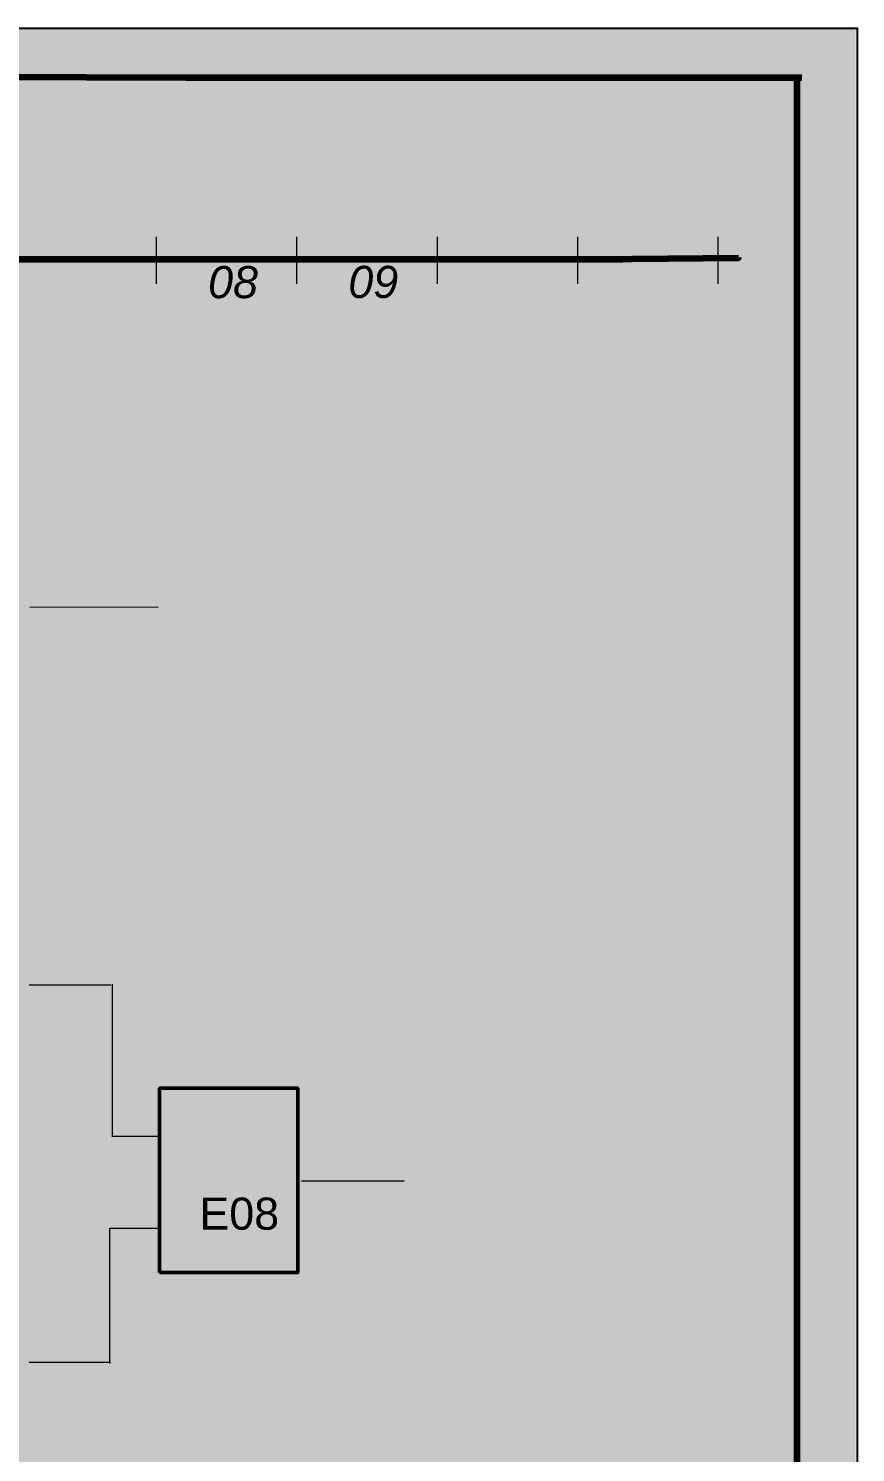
# Model space of a CAD drawing. Header units: millimetres. Extents: x 0 to 209, y 3 to 297.
# Drawn here: x 119.4 to 208.4, y 143.8 to 297 of the extents above; entities that cross this region are included whole.
import ezdxf
from ezdxf.xclip import XClip

# ---------------------------------------------------------------- set-up
doc = ezdxf.new("R2010")
doc.units = ezdxf.units.MM
doc.header["$MEASUREMENT"] = 0
doc.layers.get('0').update_dxf_attribs({"linetype": 'CONTINUOUS'})
doc.styles.add('Arial$001', font='arial.ttf', dxfattribs={"height": 3.455072})
doc.styles.add('Arial$201', font='ariali.ttf', dxfattribs={"oblique": 15, "height": 6.046377})

# ---------------------------------------------------------------- blocks, each defined once
blk = doc.blocks.new('MF286C030')
at = {"color": 0, "linetype": 'Continuous', "lineweight": 100, "true_color": 0x000007}
for p, q in [((19.21, 292.02), (136.33, 291.74)), ((141.37, 291.74), (202.65, 291.74))]:
    blk.add_line(p, q, dxfattribs=at)
blk.add_lwpolyline([(19.72, 292.06), (19.72, 6.94), (202.16, 6.94), (202.16, 292.06)], dxfattribs=at)
blk.add_open_spline([(136.33, 291.74), (138.02, 291.74), (139.69, 291.74), (141.37, 291.74)], degree=3, dxfattribs=at)

msp = doc.modelspace()

# ---------------------------------------------------------------- hatches: boundary and pattern name
at = {"true_color": 0xffffff}
for points in [[(-0.13, 297.01), (-0.13, 2.55), (208.44, 2.55), (208.44, 297.01)], [(-0.13, 297.01), (-0.13, 2.55), (208.44, 2.55), (208.44, 297.01)], [(133.51, 182.97), (133.51, 163.14), (148.39, 163.14), (148.39, 182.97)]]:
    msp.add_hatch(color=0, dxfattribs=at).paths.add_polyline_path(points)
at = {"true_color": 0x000007}
h = msp.add_hatch(color=0, dxfattribs=at)
edge = h.paths.add_edge_path()
edge.add_spline(control_points=[(123.62, 268.99), (123.62, 269.24), (123.65, 269.48), (123.72, 269.75), (123.72, 269.75), (123.8, 269.99), (123.88, 270.19), (123.96, 270.34), (123.96, 270.34), (124.06, 270.5), (124.14, 270.62), (124.24, 270.7), (124.24, 270.7), (124.34, 270.78), (124.44, 270.85), (124.52, 270.88), (124.52, 270.88), (124.62, 270.93), (124.72, 270.94), (124.83, 270.94), (124.83, 270.94), (125.06, 270.94), (125.24, 270.86), (125.39, 270.7), (125.39, 270.7), (125.54, 270.53), (125.6, 270.3), (125.6, 269.99), (125.6, 269.99), (125.6, 269.67), (125.55, 269.35), (125.46, 269.04), (125.46, 269.04), (125.32, 268.68), (125.16, 268.4), (124.95, 268.21), (124.95, 268.21), (124.78, 268.07), (124.6, 268.01), (124.39, 268.01), (124.39, 268.01), (124.18, 268.01), (123.98, 268.09), (123.83, 268.25), (123.83, 268.25), (123.68, 268.42), (123.62, 268.68), (123.62, 268.99)], knot_values=[0, 0, 0, 0, 0.020833, 0.020833, 0.020833, 0.020833, 0.041667, 0.041667, 0.041667, 0.041667, 0.0625, 0.0625, 0.0625, 0.0625, 0.083333, 0.083333, 0.083333, 0.083333, 0.104167, 0.104167, 0.104167, 0.104167, 0.125, 0.125, 0.125, 0.125, 0.145833, 0.145833, 0.145833, 0.145833, 0.166667, 0.166667, 0.166667, 0.166667, 0.1875, 0.1875, 0.1875, 0.1875, 0.208333, 0.208333, 0.208333, 0.208333, 0.229167, 0.229167, 0.229167, 0.229167, 1, 1, 1, 1], degree=3, periodic=0)
edge = h.paths.add_edge_path()
edge.add_spline(control_points=[(123.96, 268.91), (123.96, 268.73), (123.98, 268.6), (124.04, 268.48), (124.04, 268.48), (124.13, 268.35), (124.24, 268.29), (124.41, 268.29), (124.41, 268.29), (124.54, 268.29), (124.67, 268.35), (124.78, 268.47), (124.78, 268.47), (124.95, 268.65), (125.06, 268.91), (125.14, 269.24), (125.14, 269.24), (125.23, 269.58), (125.28, 269.86), (125.28, 270.08), (125.28, 270.08), (125.28, 270.29), (125.23, 270.44), (125.14, 270.52), (125.14, 270.52), (125.06, 270.62), (124.96, 270.67), (124.83, 270.67), (124.83, 270.67), (124.73, 270.67), (124.65, 270.63), (124.57, 270.58), (124.57, 270.58), (124.49, 270.53), (124.41, 270.45), (124.34, 270.34), (124.34, 270.34), (124.23, 270.17), (124.14, 269.93), (124.06, 269.58), (124.06, 269.58), (124, 269.3), (123.96, 269.07), (123.96, 268.91)], knot_values=[0, 0, 0, 0, 0.022727, 0.022727, 0.022727, 0.022727, 0.045455, 0.045455, 0.045455, 0.045455, 0.068182, 0.068182, 0.068182, 0.068182, 0.090909, 0.090909, 0.090909, 0.090909, 0.113636, 0.113636, 0.113636, 0.113636, 0.136364, 0.136364, 0.136364, 0.136364, 0.159091, 0.159091, 0.159091, 0.159091, 0.181818, 0.181818, 0.181818, 0.181818, 0.204545, 0.204545, 0.204545, 0.204545, 0.227273, 0.227273, 0.227273, 0.227273, 1, 1, 1, 1], degree=3, periodic=0)
h.paths.add_polyline_path([(128.51, 268.06), (128.51, 268.06), (128.51, 268.08), (128.52, 268.1), (128.52, 268.13), (128.53, 268.15), (128.53, 268.18), (128.54, 268.2), (128.54, 268.23), (128.55, 268.26), (128.56, 268.29), (128.56, 268.31), (128.57, 268.34), (128.58, 268.37), (128.59, 268.4), (128.6, 268.43), (128.61, 268.46), (128.62, 268.49), (128.63, 268.52), (128.64, 268.55), (128.65, 268.58), (128.66, 268.62), (128.67, 268.65), (128.68, 268.68), (128.69, 268.71), (128.7, 268.75), (128.7, 268.75), (128.72, 268.79), (128.73, 268.83), (128.75, 268.87), (128.76, 268.91), (128.78, 268.95), (128.8, 268.99), (128.82, 269.03), (128.83, 269.07), (128.85, 269.12), (128.87, 269.16), (128.89, 269.2), (128.91, 269.24), (128.93, 269.28), (128.95, 269.32), (128.97, 269.36), (128.99, 269.4), (129.02, 269.44), (129.04, 269.48), (129.06, 269.53), (129.08, 269.57), (129.11, 269.61), (129.13, 269.65), (129.15, 269.69), (129.18, 269.73), (129.2, 269.77), (129.23, 269.81), (129.25, 269.85), (129.28, 269.89), (129.31, 269.93), (129.33, 269.97), (129.36, 270.01), (129.39, 270.04), (129.41, 270.08), (129.44, 270.12), (129.47, 270.15), (129.5, 270.19), (129.53, 270.22), (129.55, 270.25), (129.58, 270.29), (129.61, 270.32), (129.64, 270.35), (129.67, 270.39), (129.7, 270.42), (129.73, 270.45), (129.76, 270.48), (129.79, 270.51), (129.82, 270.54), (129.85, 270.57), (128.41, 270.57), (128.47, 270.9), (130.31, 270.9), (130.25, 270.57), (130.25, 270.57), (130.21, 270.53), (130.17, 270.5), (130.13, 270.46), (130.09, 270.42), (130.06, 270.38), (130.02, 270.35), (129.98, 270.31), (129.95, 270.27), (129.91, 270.22), (129.88, 270.18), (129.84, 270.14), (129.81, 270.1), (129.78, 270.05), (129.74, 270.01), (129.71, 269.96), (129.68, 269.91), (129.65, 269.86), (129.61, 269.82), (129.58, 269.77), (129.55, 269.71), (129.52, 269.66), (129.49, 269.61), (129.46, 269.56), (129.43, 269.5), (129.43, 269.5), (129.39, 269.44), (129.36, 269.38), (129.33, 269.32), (129.3, 269.26), (129.27, 269.19), (129.24, 269.13), (129.22, 269.07), (129.19, 269.01), (129.16, 268.95), (129.14, 268.89), (129.11, 268.83), (129.09, 268.77), (129.07, 268.71), (129.05, 268.65), (129.03, 268.59), (129, 268.53), (128.99, 268.47), (128.97, 268.41), (128.95, 268.35), (128.93, 268.29), (128.91, 268.23), (128.9, 268.17), (128.88, 268.12), (128.87, 268.06)])
h.paths.add_polyline_path([(128.51, 268.06), (128.87, 268.06)])
h = msp.add_hatch(color=0, dxfattribs=at)
h.paths.add_polyline_path([(169.63, 268.3), (170.09, 270.49), (170.09, 270.49), (170.07, 270.46), (170.04, 270.45), (170.01, 270.43), (169.98, 270.41), (169.96, 270.39), (169.93, 270.37), (169.9, 270.35), (169.87, 270.34), (169.83, 270.32), (169.8, 270.3), (169.77, 270.29), (169.74, 270.27), (169.7, 270.26), (169.67, 270.24), (169.63, 270.23), (169.59, 270.21), (169.55, 270.2), (169.52, 270.19), (169.48, 270.17), (169.44, 270.16), (169.4, 270.15), (169.35, 270.13), (169.31, 270.12), (169.27, 270.11), (169.27, 270.11), (169.34, 270.44), (169.34, 270.44), (169.36, 270.44), (169.38, 270.45), (169.4, 270.46), (169.42, 270.47), (169.45, 270.48), (169.47, 270.49), (169.49, 270.5), (169.51, 270.51), (169.53, 270.52), (169.55, 270.53), (169.58, 270.55), (169.6, 270.56), (169.62, 270.57), (169.64, 270.58), (169.66, 270.59), (169.68, 270.61), (169.71, 270.62), (169.73, 270.63), (169.75, 270.65), (169.77, 270.66), (169.79, 270.67), (169.82, 270.69), (169.84, 270.7), (169.86, 270.71), (169.86, 270.71), (169.88, 270.73), (169.9, 270.74), (169.92, 270.76), (169.94, 270.77), (169.96, 270.78), (169.98, 270.8), (170, 270.81), (170.01, 270.82), (170.03, 270.84), (170.05, 270.85), (170.06, 270.86), (170.08, 270.87), (170.1, 270.89), (170.11, 270.9), (170.13, 270.91), (170.14, 270.92), (170.15, 270.93), (170.17, 270.95), (170.18, 270.96), (170.19, 270.97), (170.2, 270.98), (170.22, 270.99), (170.23, 271), (170.24, 271.01), (170.25, 271.02), (170.25, 271.02), (170.26, 271.03), (170.27, 271.04), (170.28, 271.04), (170.28, 271.05), (170.29, 271.06), (170.3, 271.06), (170.31, 271.07), (170.31, 271.08), (170.32, 271.09), (170.33, 271.1), (170.33, 271.1), (170.34, 271.11), (170.35, 271.12), (170.35, 271.13), (170.36, 271.14), (170.36, 271.15), (170.37, 271.16), (170.38, 271.17), (170.38, 271.18), (170.39, 271.19), (170.4, 271.2), (170.4, 271.21), (170.6, 271.21), (169.99, 268.3), (169.63, 268.3), (169.99, 268.3)])
edge = h.paths.add_edge_path()
edge.add_spline(control_points=[(173.55, 269.25), (173.55, 269.5), (173.58, 269.75), (173.65, 269.99), (173.65, 269.99), (173.73, 270.24), (173.81, 270.45), (173.9, 270.6), (173.9, 270.6), (173.99, 270.75), (174.08, 270.86), (174.17, 270.94), (174.17, 270.94), (174.27, 271.04), (174.37, 271.09), (174.45, 271.14), (174.45, 271.14), (174.55, 271.17), (174.65, 271.21), (174.77, 271.21), (174.77, 271.21), (174.98, 271.21), (175.18, 271.12), (175.32, 270.96), (175.32, 270.96), (175.47, 270.8), (175.54, 270.55), (175.54, 270.24), (175.54, 270.24), (175.54, 269.93), (175.49, 269.62), (175.39, 269.3), (175.39, 269.3), (175.26, 268.93), (175.09, 268.65), (174.88, 268.47), (174.88, 268.47), (174.72, 268.32), (174.52, 268.25), (174.32, 268.25), (174.32, 268.25), (174.09, 268.25), (173.91, 268.34), (173.76, 268.5), (173.76, 268.5), (173.62, 268.68), (173.55, 268.93), (173.55, 269.25)], knot_values=[0, 0, 0, 0, 0.020833, 0.020833, 0.020833, 0.020833, 0.041667, 0.041667, 0.041667, 0.041667, 0.0625, 0.0625, 0.0625, 0.0625, 0.083333, 0.083333, 0.083333, 0.083333, 0.104167, 0.104167, 0.104167, 0.104167, 0.125, 0.125, 0.125, 0.125, 0.145833, 0.145833, 0.145833, 0.145833, 0.166667, 0.166667, 0.166667, 0.166667, 0.1875, 0.1875, 0.1875, 0.1875, 0.208333, 0.208333, 0.208333, 0.208333, 0.229167, 0.229167, 0.229167, 0.229167, 1, 1, 1, 1], degree=3, periodic=0)
edge = h.paths.add_edge_path()
edge.add_spline(control_points=[(173.9, 269.16), (173.9, 268.98), (173.91, 268.84), (173.98, 268.75), (173.98, 268.75), (174.06, 268.6), (174.17, 268.53), (174.34, 268.53), (174.34, 268.53), (174.47, 268.53), (174.6, 268.6), (174.72, 268.73), (174.72, 268.73), (174.88, 268.89), (174.99, 269.16), (175.08, 269.5), (175.08, 269.5), (175.16, 269.83), (175.19, 270.11), (175.19, 270.32), (175.19, 270.32), (175.19, 270.53), (175.16, 270.68), (175.08, 270.78), (175.08, 270.78), (174.99, 270.86), (174.9, 270.91), (174.77, 270.91), (174.77, 270.91), (174.67, 270.91), (174.58, 270.9), (174.5, 270.85), (174.5, 270.85), (174.42, 270.8), (174.34, 270.71), (174.27, 270.58), (174.27, 270.58), (174.16, 270.42), (174.06, 270.17), (173.99, 269.85), (173.99, 269.85), (173.93, 269.57), (173.9, 269.34), (173.9, 269.16)], knot_values=[0, 0, 0, 0, 0.022727, 0.022727, 0.022727, 0.022727, 0.045455, 0.045455, 0.045455, 0.045455, 0.068182, 0.068182, 0.068182, 0.068182, 0.090909, 0.090909, 0.090909, 0.090909, 0.113636, 0.113636, 0.113636, 0.113636, 0.136364, 0.136364, 0.136364, 0.136364, 0.159091, 0.159091, 0.159091, 0.159091, 0.181818, 0.181818, 0.181818, 0.181818, 0.204545, 0.204545, 0.204545, 0.204545, 0.227273, 0.227273, 0.227273, 0.227273, 1, 1, 1, 1], degree=3, periodic=0)
for points in [[(184.9, 268.06), (185.36, 270.22), (185.36, 270.22), (185.34, 270.2), (185.31, 270.19), (185.28, 270.17), (185.26, 270.15), (185.23, 270.13), (185.2, 270.12), (185.17, 270.1), (185.14, 270.08), (185.11, 270.07), (185.07, 270.05), (185.04, 270.03), (185.01, 270.02), (184.97, 270), (184.93, 269.99), (184.9, 269.97), (184.86, 269.96), (184.82, 269.95), (184.78, 269.93), (184.74, 269.92), (184.7, 269.91), (184.66, 269.89), (184.61, 269.88), (184.57, 269.87), (184.53, 269.86), (184.53, 269.86), (184.59, 270.17), (184.59, 270.17), (184.61, 270.18), (184.64, 270.19), (184.66, 270.2), (184.68, 270.21), (184.7, 270.23), (184.73, 270.24), (184.75, 270.25), (184.77, 270.26), (184.79, 270.27), (184.82, 270.28), (184.84, 270.29), (184.86, 270.3), (184.88, 270.31), (184.9, 270.32), (184.93, 270.34), (184.95, 270.35), (184.97, 270.36), (184.99, 270.37), (185.01, 270.38), (185.03, 270.4), (185.05, 270.41), (185.07, 270.42), (185.1, 270.44), (185.12, 270.45), (185.12, 270.45), (185.14, 270.47), (185.16, 270.48), (185.18, 270.49), (185.2, 270.51), (185.22, 270.52), (185.24, 270.54), (185.26, 270.55), (185.28, 270.56), (185.3, 270.58), (185.32, 270.59), (185.33, 270.6), (185.35, 270.61), (185.37, 270.63), (185.38, 270.64), (185.4, 270.65), (185.41, 270.67), (185.43, 270.68), (185.44, 270.69), (185.45, 270.7), (185.46, 270.71), (185.48, 270.73), (185.49, 270.74), (185.5, 270.75), (185.51, 270.76), (185.52, 270.77), (185.52, 270.78), (185.53, 270.78), (185.53, 270.79), (185.54, 270.8), (185.55, 270.8), (185.55, 270.81), (185.56, 270.82), (185.56, 270.83), (185.57, 270.83), (185.58, 270.84), (185.58, 270.85), (185.59, 270.86), (185.6, 270.86), (185.6, 270.87), (185.61, 270.88), (185.61, 270.89), (185.62, 270.9), (185.63, 270.9), (185.63, 270.91), (185.64, 270.92), (185.64, 270.93), (185.65, 270.94), (185.66, 270.94), (185.87, 270.94), (185.26, 268.06), (184.9, 268.06), (185.26, 268.06)], [(186.84, 268.06), (187.3, 270.22), (187.3, 270.22), (187.27, 270.2), (187.25, 270.19), (187.22, 270.17), (187.19, 270.15), (187.16, 270.13), (187.13, 270.12), (187.1, 270.1), (187.07, 270.08), (187.04, 270.07), (187.01, 270.05), (186.98, 270.03), (186.94, 270.02), (186.91, 270), (186.87, 269.99), (186.84, 269.97), (186.8, 269.96), (186.76, 269.95), (186.72, 269.93), (186.68, 269.92), (186.64, 269.91), (186.6, 269.89), (186.56, 269.88), (186.52, 269.87), (186.48, 269.86), (186.48, 269.86), (186.54, 270.17), (186.54, 270.17), (186.56, 270.18), (186.58, 270.19), (186.61, 270.2), (186.63, 270.21), (186.65, 270.23), (186.67, 270.24), (186.69, 270.25), (186.71, 270.26), (186.73, 270.27), (186.76, 270.28), (186.78, 270.29), (186.8, 270.3), (186.82, 270.31), (186.84, 270.32), (186.87, 270.34), (186.89, 270.35), (186.91, 270.36), (186.93, 270.37), (186.96, 270.38), (186.98, 270.4), (187, 270.41), (187.02, 270.42), (187.05, 270.44), (187.07, 270.45), (187.07, 270.45), (187.09, 270.47), (187.11, 270.48), (187.13, 270.49), (187.15, 270.51), (187.17, 270.52), (187.18, 270.54), (187.2, 270.55), (187.22, 270.56), (187.24, 270.58), (187.25, 270.59), (187.27, 270.6), (187.29, 270.61), (187.3, 270.63), (187.32, 270.64), (187.33, 270.65), (187.35, 270.67), (187.36, 270.68), (187.37, 270.69), (187.39, 270.7), (187.4, 270.71), (187.41, 270.73), (187.42, 270.74), (187.43, 270.75), (187.45, 270.76), (187.45, 270.77), (187.46, 270.78), (187.47, 270.78), (187.48, 270.79), (187.48, 270.8), (187.49, 270.8), (187.5, 270.81), (187.51, 270.82), (187.51, 270.83), (187.52, 270.83), (187.53, 270.84), (187.53, 270.85), (187.54, 270.86), (187.54, 270.86), (187.55, 270.87), (187.55, 270.88), (187.56, 270.89), (187.57, 270.9), (187.57, 270.9), (187.58, 270.91), (187.58, 270.92), (187.58, 270.93), (187.59, 270.94), (187.59, 270.94), (187.81, 270.94), (187.2, 268.06), (186.84, 268.06), (187.2, 268.06)], [(141.45, 177.36), (141.09, 177.36), (141.09, 179.63), (141.09, 179.63), (141.08, 179.61), (141.07, 179.6), (141.06, 179.59), (141.04, 179.58), (141.03, 179.57), (141.02, 179.56), (141.01, 179.55), (141, 179.54), (140.98, 179.53), (140.97, 179.52), (140.96, 179.51), (140.94, 179.5), (140.93, 179.49), (140.91, 179.48), (140.9, 179.47), (140.89, 179.46), (140.87, 179.45), (140.86, 179.44), (140.84, 179.43), (140.82, 179.42), (140.81, 179.41), (140.79, 179.4), (140.78, 179.39), (140.76, 179.38), (140.76, 179.38), (140.74, 179.37), (140.72, 179.36), (140.71, 179.35), (140.69, 179.34), (140.67, 179.33), (140.66, 179.32), (140.64, 179.31), (140.62, 179.3), (140.61, 179.29), (140.59, 179.29), (140.57, 179.28), (140.56, 179.27), (140.54, 179.26), (140.53, 179.26), (140.51, 179.25), (140.5, 179.24), (140.48, 179.24), (140.47, 179.23), (140.46, 179.22), (140.44, 179.22), (140.43, 179.21), (140.41, 179.21), (140.4, 179.2), (140.38, 179.2), (140.38, 179.54), (140.38, 179.54), (140.41, 179.56), (140.43, 179.57), (140.46, 179.58), (140.48, 179.59), (140.5, 179.6), (140.52, 179.62), (140.55, 179.63), (140.57, 179.64), (140.59, 179.66), (140.61, 179.67), (140.63, 179.68), (140.66, 179.7), (140.68, 179.71), (140.7, 179.73), (140.72, 179.74), (140.74, 179.75), (140.76, 179.77), (140.78, 179.79), (140.8, 179.8), (140.82, 179.82), (140.84, 179.83), (140.85, 179.85), (140.87, 179.87), (140.89, 179.89), (140.89, 179.89), (140.91, 179.9), (140.93, 179.92), (140.95, 179.94), (140.97, 179.95), (140.99, 179.97), (141, 179.98), (141.02, 180), (141.03, 180.01), (141.05, 180.03), (141.06, 180.05), (141.08, 180.06), (141.09, 180.08), (141.11, 180.09), (141.12, 180.11), (141.13, 180.12), (141.14, 180.14), (141.15, 180.15), (141.16, 180.17), (141.17, 180.18), (141.18, 180.2), (141.19, 180.22), (141.2, 180.23), (141.21, 180.25), (141.22, 180.26), (141.45, 180.26), (141.45, 177.36), (141.45, 180.26)], [(160.23, 174.85), (160.69, 177.03), (160.69, 177.03), (160.67, 177.01), (160.64, 176.99), (160.61, 176.97), (160.59, 176.96), (160.56, 176.94), (160.53, 176.92), (160.5, 176.9), (160.47, 176.88), (160.43, 176.87), (160.4, 176.85), (160.37, 176.84), (160.33, 176.82), (160.3, 176.8), (160.26, 176.79), (160.23, 176.78), (160.19, 176.76), (160.15, 176.75), (160.11, 176.73), (160.07, 176.72), (160.03, 176.71), (159.99, 176.69), (159.94, 176.68), (159.9, 176.67), (159.85, 176.66), (159.85, 176.66), (159.94, 176.98), (159.94, 176.98), (159.96, 176.99), (159.98, 177), (160, 177.01), (160.02, 177.02), (160.04, 177.03), (160.06, 177.04), (160.08, 177.05), (160.11, 177.06), (160.13, 177.07), (160.15, 177.08), (160.17, 177.09), (160.19, 177.11), (160.21, 177.12), (160.24, 177.13), (160.26, 177.14), (160.28, 177.15), (160.3, 177.17), (160.33, 177.18), (160.35, 177.19), (160.37, 177.21), (160.39, 177.22), (160.42, 177.23), (160.44, 177.25), (160.46, 177.26), (160.46, 177.26), (160.48, 177.28), (160.5, 177.29), (160.52, 177.31), (160.54, 177.32), (160.56, 177.33), (160.58, 177.35), (160.6, 177.36), (160.61, 177.37), (160.63, 177.39), (160.65, 177.4), (160.66, 177.41), (160.68, 177.42), (160.7, 177.44), (160.71, 177.45), (160.73, 177.46), (160.74, 177.47), (160.75, 177.48), (160.77, 177.49), (160.78, 177.5), (160.79, 177.52), (160.81, 177.53), (160.82, 177.54), (160.83, 177.55), (160.84, 177.56), (160.84, 177.56), (160.85, 177.57), (160.86, 177.58), (160.86, 177.58), (160.87, 177.59), (160.88, 177.6), (160.88, 177.6), (160.89, 177.61), (160.89, 177.62), (160.9, 177.63), (160.91, 177.63), (160.91, 177.64), (160.92, 177.65), (160.92, 177.66), (160.93, 177.67), (160.94, 177.67), (160.94, 177.68), (160.95, 177.69), (160.96, 177.7), (160.96, 177.71), (160.97, 177.71), (160.97, 177.72), (160.98, 177.73), (160.99, 177.74), (161.2, 177.74), (160.59, 174.85), (160.23, 174.85), (160.59, 174.85)]]:
    msp.add_hatch(color=0, dxfattribs=at).paths.add_polyline_path(points)
h = msp.add_hatch(color=0, dxfattribs=at)
h.paths.add_polyline_path([(128.69, 236.05), (129.28, 238.94), (130.49, 238.94), (130.49, 238.94), (130.52, 238.94), (130.54, 238.94), (130.57, 238.94), (130.59, 238.94), (130.62, 238.94), (130.64, 238.94), (130.66, 238.94), (130.68, 238.93), (130.7, 238.93), (130.73, 238.93), (130.74, 238.93), (130.76, 238.93), (130.78, 238.92), (130.8, 238.92), (130.82, 238.92), (130.84, 238.91), (130.85, 238.91), (130.87, 238.91), (130.88, 238.9), (130.9, 238.9), (130.91, 238.89), (130.93, 238.89), (130.94, 238.88), (130.95, 238.88), (130.95, 238.88), (130.97, 238.87), (130.98, 238.86), (130.99, 238.86), (131.01, 238.85), (131.02, 238.84), (131.03, 238.83), (131.04, 238.82), (131.06, 238.82), (131.07, 238.81), (131.08, 238.8), (131.09, 238.79), (131.1, 238.78), (131.11, 238.77), (131.12, 238.76), (131.13, 238.74), (131.14, 238.73), (131.15, 238.72), (131.16, 238.71), (131.17, 238.7), (131.18, 238.68), (131.19, 238.67), (131.2, 238.66), (131.21, 238.64), (131.21, 238.63), (131.22, 238.61), (131.23, 238.6), (131.24, 238.59), (131.24, 238.57), (131.25, 238.56), (131.26, 238.54), (131.26, 238.52), (131.27, 238.51), (131.27, 238.49), (131.28, 238.48), (131.28, 238.46), (131.29, 238.44), (131.29, 238.43), (131.29, 238.41), (131.3, 238.39), (131.3, 238.38), (131.3, 238.36), (131.31, 238.34), (131.31, 238.33), (131.31, 238.31), (131.31, 238.29), (131.31, 238.27), (131.31, 238.25), (131.31, 238.24), (131.31, 238.24), (131.31, 238.22), (131.31, 238.21), (131.31, 238.19), (131.31, 238.18), (131.31, 238.16), (131.31, 238.15), (131.31, 238.13), (131.31, 238.12), (131.3, 238.1), (131.3, 238.09), (131.3, 238.07), (131.3, 238.06), (131.29, 238.04), (131.29, 238.02), (131.29, 238.01), (131.28, 237.99), (131.28, 237.98), (131.28, 237.96), (131.27, 237.95), (131.27, 237.93), (131.26, 237.92), (131.26, 237.9), (131.25, 237.89), (131.25, 237.87), (131.25, 237.87), (131.24, 237.86), (131.23, 237.84), (131.23, 237.83), (131.22, 237.81), (131.21, 237.8), (131.21, 237.78), (131.2, 237.77), (131.19, 237.75), (131.18, 237.74), (131.18, 237.73), (131.17, 237.71), (131.16, 237.7), (131.15, 237.69), (131.15, 237.68), (131.14, 237.66), (131.13, 237.65), (131.12, 237.64), (131.11, 237.63), (131.11, 237.62), (131.1, 237.61), (131.09, 237.59), (131.08, 237.58), (131.07, 237.57), (131.07, 237.56), (131.06, 237.55), (131.05, 237.54), (131.04, 237.53), (131.03, 237.52), (131.02, 237.52), (131.01, 237.51), (131, 237.5), (130.99, 237.49), (130.98, 237.48), (130.97, 237.48), (130.96, 237.47), (130.95, 237.46), (130.94, 237.45), (130.93, 237.45), (130.92, 237.44), (130.91, 237.43), (130.9, 237.43), (130.89, 237.42), (130.89, 237.41), (130.88, 237.41), (130.87, 237.4), (130.86, 237.39), (130.85, 237.39), (130.84, 237.38), (130.83, 237.38), (130.82, 237.37), (130.81, 237.37), (130.8, 237.37), (130.78, 237.36), (130.77, 237.36), (130.76, 237.35), (130.75, 237.35), (130.74, 237.35), (130.73, 237.34), (130.72, 237.34), (130.71, 237.34), (130.7, 237.33), (130.69, 237.33), (130.68, 237.32), (130.67, 237.32), (130.66, 237.32), (130.65, 237.32), (130.64, 237.31), (130.63, 237.31), (130.62, 237.31), (130.61, 237.3), (130.6, 237.3), (130.59, 237.3), (130.57, 237.29), (130.54, 237.29), (130.52, 237.28), (130.5, 237.28), (130.48, 237.27), (130.45, 237.27), (130.43, 237.27), (130.41, 237.26), (130.39, 237.26), (130.36, 237.25), (130.34, 237.25), (130.32, 237.25), (130.29, 237.25), (130.27, 237.24), (130.25, 237.24), (130.22, 237.24), (130.2, 237.24), (130.18, 237.24), (130.15, 237.24), (130.13, 237.24), (130.11, 237.24), (130.08, 237.24), (130.06, 237.23), (130.03, 237.23), (129.31, 237.23), (129.06, 236.05), (128.69, 236.05), (129.06, 236.05)])
h.paths.add_polyline_path([(129.38, 237.56), (130.02, 237.56), (130.02, 237.56), (130.05, 237.56), (130.08, 237.56), (130.11, 237.56), (130.13, 237.56), (130.16, 237.57), (130.19, 237.57), (130.21, 237.57), (130.24, 237.57), (130.26, 237.57), (130.29, 237.57), (130.31, 237.58), (130.34, 237.58), (130.36, 237.58), (130.38, 237.59), (130.4, 237.59), (130.42, 237.59), (130.44, 237.6), (130.46, 237.6), (130.48, 237.61), (130.49, 237.62), (130.51, 237.62), (130.53, 237.63), (130.54, 237.64), (130.56, 237.64), (130.56, 237.64), (130.57, 237.65), (130.59, 237.66), (130.6, 237.66), (130.61, 237.67), (130.63, 237.68), (130.64, 237.69), (130.65, 237.7), (130.67, 237.7), (130.68, 237.71), (130.69, 237.72), (130.7, 237.73), (130.72, 237.74), (130.73, 237.75), (130.74, 237.76), (130.75, 237.77), (130.76, 237.78), (130.77, 237.79), (130.78, 237.8), (130.79, 237.82), (130.8, 237.83), (130.81, 237.84), (130.82, 237.85), (130.83, 237.86), (130.84, 237.87), (130.84, 237.89), (130.85, 237.9), (130.86, 237.92), (130.87, 237.93), (130.87, 237.95), (130.88, 237.96), (130.89, 237.98), (130.89, 237.99), (130.9, 238), (130.9, 238.02), (130.91, 238.03), (130.91, 238.05), (130.91, 238.06), (130.92, 238.08), (130.92, 238.09), (130.92, 238.1), (130.93, 238.12), (130.93, 238.13), (130.93, 238.15), (130.93, 238.16), (130.93, 238.18), (130.93, 238.19), (130.93, 238.2), (130.93, 238.22), (130.93, 238.23), (130.93, 238.24), (130.93, 238.26), (130.93, 238.27), (130.93, 238.28), (130.93, 238.29), (130.93, 238.3), (130.93, 238.31), (130.93, 238.32), (130.93, 238.33), (130.92, 238.34), (130.92, 238.35), (130.92, 238.36), (130.92, 238.37), (130.92, 238.38), (130.91, 238.39), (130.91, 238.4), (130.91, 238.41), (130.9, 238.42), (130.9, 238.43), (130.9, 238.44), (130.89, 238.45), (130.89, 238.46), (130.89, 238.47), (130.88, 238.47), (130.88, 238.48), (130.87, 238.48), (130.87, 238.49), (130.86, 238.5), (130.86, 238.5), (130.85, 238.51), (130.85, 238.51), (130.84, 238.52), (130.83, 238.53), (130.83, 238.53), (130.82, 238.54), (130.81, 238.54), (130.81, 238.55), (130.8, 238.55), (130.79, 238.56), (130.78, 238.56), (130.78, 238.57), (130.77, 238.57), (130.76, 238.58), (130.75, 238.58), (130.74, 238.59), (130.73, 238.59), (130.72, 238.6), (130.71, 238.6), (130.7, 238.6), (130.69, 238.6), (130.68, 238.6), (130.67, 238.61), (130.66, 238.61), (130.65, 238.61), (130.64, 238.61), (130.62, 238.61), (130.61, 238.62), (130.6, 238.62), (130.58, 238.62), (130.57, 238.62), (130.55, 238.62), (130.53, 238.62), (130.51, 238.62), (130.5, 238.63), (130.48, 238.63), (130.46, 238.63), (130.44, 238.63), (130.41, 238.63), (130.39, 238.63), (130.37, 238.63), (130.34, 238.63), (130.34, 238.63), (129.61, 238.63), (129.38, 237.56), (129.61, 238.63)])
h = msp.add_hatch(color=0, dxfattribs=at)
edge = h.paths.add_edge_path()
edge.add_spline(control_points=[(158.57, 176.08), (158.67, 175.97), (158.8, 175.87), (158.97, 175.75)], knot_values=[0, 0, 0, 0, 1, 1, 1, 1], degree=3, periodic=0)
edge.add_line((158.97, 175.75), (158.79, 175.52))
edge.add_spline(control_points=[(158.79, 175.52), (158.62, 175.64), (158.46, 175.79), (158.33, 175.93), (158.33, 175.93), (158.13, 175.85), (157.93, 175.8), (157.75, 175.8), (157.75, 175.8), (157.62, 175.8), (157.46, 175.84), (157.3, 175.88), (157.3, 175.88), (157.13, 175.93), (156.98, 176.02), (156.87, 176.13), (156.87, 176.13), (156.75, 176.25), (156.67, 176.38), (156.61, 176.54), (156.61, 176.54), (156.54, 176.72), (156.51, 176.9), (156.51, 177.12), (156.51, 177.12), (156.51, 177.36), (156.56, 177.61), (156.66, 177.84), (156.66, 177.84), (156.72, 178.03), (156.84, 178.18), (156.97, 178.33), (156.97, 178.33), (157.08, 178.46), (157.23, 178.58), (157.38, 178.64), (157.38, 178.64), (157.57, 178.74), (157.8, 178.79), (158.03, 178.79), (158.03, 178.79), (158.39, 178.79), (158.69, 178.67), (158.9, 178.44), (158.9, 178.44), (159.13, 178.2), (159.25, 177.89), (159.25, 177.49), (159.25, 177.49), (159.25, 177.21), (159.2, 176.93), (159.07, 176.69), (159.07, 176.69), (158.95, 176.46), (158.79, 176.25), (158.57, 176.08)], knot_values=[0, 0, 0, 0, 0.017857, 0.017857, 0.017857, 0.017857, 0.035714, 0.035714, 0.035714, 0.035714, 0.053571, 0.053571, 0.053571, 0.053571, 0.071429, 0.071429, 0.071429, 0.071429, 0.089286, 0.089286, 0.089286, 0.089286, 0.107143, 0.107143, 0.107143, 0.107143, 0.125, 0.125, 0.125, 0.125, 0.142857, 0.142857, 0.142857, 0.142857, 0.160714, 0.160714, 0.160714, 0.160714, 0.178571, 0.178571, 0.178571, 0.178571, 0.196429, 0.196429, 0.196429, 0.196429, 0.214286, 0.214286, 0.214286, 0.214286, 0.232143, 0.232143, 0.232143, 0.232143, 1, 1, 1, 1], degree=3, periodic=0)
edge = h.paths.add_edge_path()
edge.add_spline(control_points=[(158.33, 176.34), (158.49, 176.46), (158.62, 176.62), (158.72, 176.85), (158.72, 176.85), (158.82, 177.07), (158.87, 177.28), (158.87, 177.53), (158.87, 177.53), (158.87, 177.8), (158.79, 178.05), (158.62, 178.21), (158.62, 178.21), (158.46, 178.38), (158.26, 178.48), (158.03, 178.48), (158.03, 178.48), (157.84, 178.48), (157.66, 178.41), (157.48, 178.3), (157.48, 178.3), (157.3, 178.18), (157.15, 178.02), (157.05, 177.8), (157.05, 177.8), (156.93, 177.57), (156.89, 177.34), (156.89, 177.08), (156.89, 177.08), (156.89, 176.75), (156.98, 176.51), (157.18, 176.33), (157.18, 176.33), (157.34, 176.2), (157.51, 176.13), (157.69, 176.13), (157.69, 176.13), (157.84, 176.13), (157.97, 176.15), (158.08, 176.2), (158.08, 176.2), (157.97, 176.3), (157.84, 176.39), (157.71, 176.46)], knot_values=[0, 0, 0, 0, 0.022727, 0.022727, 0.022727, 0.022727, 0.045455, 0.045455, 0.045455, 0.045455, 0.068182, 0.068182, 0.068182, 0.068182, 0.090909, 0.090909, 0.090909, 0.090909, 0.113636, 0.113636, 0.113636, 0.113636, 0.136364, 0.136364, 0.136364, 0.136364, 0.159091, 0.159091, 0.159091, 0.159091, 0.181818, 0.181818, 0.181818, 0.181818, 0.204545, 0.204545, 0.204545, 0.204545, 0.227273, 0.227273, 0.227273, 0.227273, 1, 1, 1, 1], degree=3, periodic=0)
edge.add_line((157.71, 176.46), (157.85, 176.69))
edge.add_spline(control_points=[(157.85, 176.69), (157.93, 176.66), (158.02, 176.62), (158.08, 176.56), (158.08, 176.56), (158.15, 176.51), (158.23, 176.44), (158.33, 176.34)], knot_values=[0, 0, 0, 0, 0.125, 0.125, 0.125, 0.125, 1, 1, 1, 1], degree=3, periodic=0)

# ---------------------------------------------------------------- linework, layer by layer
at = {"color": 0, "linetype": 'Continuous', "lineweight": 20, "true_color": 0x000007}
for points in [[(133.15, 274.59), (133.15, 269.53), (133.15, 269.53)], [(148.26, 274.59), (148.26, 269.53), (148.26, 269.53)], [(163.38, 274.59), (163.38, 269.53), (163.38, 269.53)], [(178.49, 274.59), (178.49, 269.53), (178.49, 269.53)], [(178.49, 274.59), (178.49, 269.53), (178.49, 269.53)], [(193.6, 274.59), (193.6, 269.53), (193.6, 269.53)], [(119.52, 234.79), (133.36, 234.73), (133.36, 234.73)], [(119.45, 194.11), (128.26, 194.11), (128.26, 194.11)], [(128.44, 177.74), (128.42, 194.19), (128.42, 194.19)], [(128.47, 177.8), (133.51, 177.8), (133.51, 177.8)], [(148.77, 173), (159.84, 173), (159.84, 173)], [(128.13, 167.93), (133.59, 167.93), (133.59, 167.93)], [(128.16, 153.35), (128.15, 167.93), (128.15, 167.93)], [(119.45, 153.51), (128.26, 153.51), (128.26, 153.51)]]:
    msp.add_lwpolyline(points, dxfattribs=at)
at = {"color": 0, "linetype": 'Continuous', "lineweight": 100, "true_color": 0x000007}
for points in [[(22.19, 272.19), (183.39, 272.19), (183.39, 272.19)], [(180.59, 272.19), (195.84, 272.34), (195.84, 272.34)]]:
    msp.add_lwpolyline(points, dxfattribs=at)
at = {"color": 0, "linetype": 'Continuous', "lineweight": 50, "true_color": 0x000007}
msp.add_lwpolyline([(133.51, 163.14), (148.39, 163.14), (148.39, 182.97), (133.51, 182.97)], close=True, dxfattribs=at)

# ---------------------------------------------------------------- block references
at = {"color": 0, "true_color": 0xffffff}
ref = msp.add_blockref('MF286C030', (0, 0), dxfattribs=at)
XClip(ref).set_block_clipping_path([(0, 2.5305243446), (208.6552434457, 297.01)])

# ---------------------------------------------------------------- texts
at = {"color": 0, "true_color": 0x000007}
for s, style, p in [('08', 'Arial$201', (138.73, 267.99)), ('09', 'Arial$201', (153.83, 268.01)), ('E08', 'Arial$001', (137.79, 167.75))]:
    msp.add_text(s, height=3.455, dxfattribs=dict(at, style=style)).set_placement(p)

doc.saveas('drawing.dxf')
